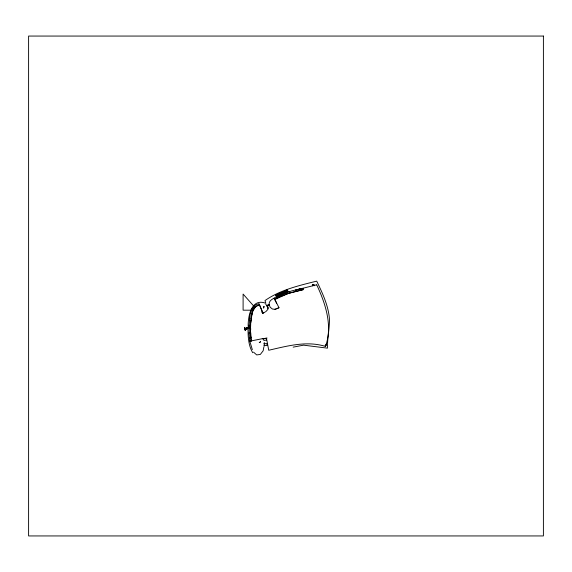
<?xml version="1.0" encoding="UTF-8"?>
<svg xmlns="http://www.w3.org/2000/svg" width="572" height="572" viewBox="0 0 572 572"><rect width="100%" height="100%" fill="white"/><g stroke="black" fill="none" stroke-linecap="round" stroke-linejoin="round"><path stroke-width="0.86" d="M265.894 311.576L267.846 309.473L267.875 307.035M248.033 330.094C248.076 337.816 248.656 345.96 252.717 352.731M248.162 326.533C247.948 316.152 251.458 297.612 265.844 303.317L265 300.557C280.359 289.84 298.841 285.592 316.716 281.131C322.365 292.893 328.092 304.99 329.386 318.146C329.808 328.206 327.184 338.045 327.47 348.148L303.553 345.166L293.15 347.14M250.994 320.399A77.091 75.082 -2.7 0 0 250.743 322.708L250.45 331.038L251.137 341.162M250.743 322.708L251.866 315.065A77.091 75.082 -2.7 0 1 252.724 311.304L252.738 311.275A16.652 16.252 -7.5 0 1 255.991 306.578A4.476 4.369 -7.5 0 1 257.414 305.734L259.588 305.148L262.805 313.149M249.535 320.141L249.749 318.504M250.815 320.613L251.129 318.368M269.105 304.283C268.947 301.201 271.628 299.242 274.202 298.226L278.979 307.679L277.599 308.236M263.899 346.761L263.149 350.8L260.339 354.425L256.714 354.933L253.539 352.137M275.811 294.923L279.965 292.878M283.776 293.472L287.988 291.455M251.866 315.065L252.724 311.304M262.269 338.896L266.473 338.267L268.733 350.25C287.18 346.046 306.785 340.526 325.497 346.432C332.897 325.99 325.561 303.646 316.731 284.892M325.504 346.432L326.39 343.822L325.511 346.432L325.132 345.638M251.558 310.188L251.744 309.738M252.459 311.733A13.092 12.984 5.1 0 1 253.718 309.123L254.561 307.943M251.516 310.289A16.102 16.102 0 0 1 251.751 309.717L252.838 308.029M253.718 309.123L253.732 309.109A12.927 12.798 -5.3 0 1 255.548 306.828A6.292 6.185 -14.5 0 1 259.366 305.169M254.805 305.691L255.098 305.405A9.846 9.846 0 0 1 255.534 305.026A10.611 10.611 0 0 1 258.801 303.875L259.431 305.262L258.93 305.326M262.348 311.754L262.898 313.013L262.348 311.754L261.518 312.119M265.301 311.919L262.891 313.349M289.539 292.893L279.572 296.761L274.724 299.263L274.081 298.091L278.335 295.91A76.719 76.719 0 0 1 280.402 294.938L281.131 294.616A55.999 55.999 0 0 1 283.204 293.751L283.433 294.487M275.74 294.959L280.023 292.907M283.719 293.443L287.995 291.391M278.986 307.772L275.218 309.388L272.408 309.009L270.177 307.257L269.147 304.619L266.945 305.577L267.489 306.256A4.04 3.947 -7.5 0 1 268.061 308.758M276.669 296.932L283.662 293.836M278.936 296.482L276.877 297.397L276.676 296.746M266.645 305.634L269.169 304.54L269.362 305.312M266.781 305.941L269.248 304.869M266.867 306.034L267.246 305.863M268.54 305.305L269.276 304.983M283.64 293.572L281.51 294.451L281.946 295.86M288.474 293.4L274.724 299.535L276.591 303.131M284.684 293.179L292.392 290.712L302.945 288.281L303.096 289.639L289.26 293.071L289.575 292.635M288.445 293.407L303.017 289.747L302.853 288.274L316.695 284.813M244.687 328.335L249.156 327.098M249.177 328.142L244.938 329.322L245.352 330.645L245.088 329.787M245.045 329.701L249.192 328.707L249.17 327.77M250.329 327.384L250.436 327.799M249.17 327.663L244.773 328.721L249.156 327.298M301.551 288.581L299.878 288.917L299.921 289.332M299.85 288.903L301.53 288.531M263.506 338.452L249.785 341.205L252.338 349.649M263.242 338.638L267.081 338.038M266.495 340.054L263.856 340.469L263.563 338.588M263.842 343.772L266.909 343.565L267.038 345.467L263.971 345.674M253.131 310.188L243.1 310.188L243.1 294.065L254.104 306.47L252.853 308.008A18.361 18.197 2 0 0 251.751 309.717A16.381 16.23 11.7 0 0 251.301 310.861A16.331 16.188 16.5 0 0 250.936 312.047M250.221 341.212L249.707 341.212L249.413 337.866M265.673 304.526L266.588 305.012M244.609 327.899L245.173 329.844M266.874 305.541L267.081 305.934M286.915 289.983L287.502 291.212M286.543 290.161L287.13 291.391M286.172 290.34L286.765 291.57M285.771 290.533L286.393 291.741M285.435 290.69L286.021 291.92M285.063 290.869L285.657 292.099M284.699 291.048L285.285 292.278M284.327 291.219L284.913 292.449M283.955 291.398L284.549 292.628M283.59 291.577L284.177 292.807M283.219 291.756L283.805 292.986M282.847 291.927L283.44 293.157M282.482 292.106L283.033 293.35M282.11 292.285L282.704 293.515M281.739 292.464L282.296 293.708M281.96 293.865L281.374 292.635L281.925 293.886M281.002 292.814L281.56 294.058M280.63 292.993L281.224 294.222M280.266 293.171L280.823 294.416M279.858 293.365L280.487 294.573M279.522 293.522L280.116 294.752M279.157 293.701L279.715 294.945M278.786 293.879L279.379 295.109M278.414 294.051L279.007 295.281M278.049 294.23L278.607 295.474M277.677 294.408L278.271 295.638M277.306 294.587L277.899 295.817M276.905 294.78L277.499 296.01M278.164 296.275L278.364 296.739M278.042 296.325L278.249 296.789M259.052 303.753L263.013 312.927M250.779 329.272L250.5 328.392L250.7 328.9M301.48 288.595L301.594 288.96M300.543 288.803L300.75 289.475M299.177 289.096L299.392 289.789M298.655 289.21L298.777 289.611M298.005 289.353L298.219 290.054M296.224 289.739L296.446 290.462M295.595 289.89L295.817 290.612M289.16 291.656L289.768 293.658M287.151 293.057L287.358 293.743M286.586 293.264L286.372 292.564L285.921 292.728L286.136 293.429M280.266 295.002L280.68 296.353M278.028 296.06L278.421 297.354M278.099 297.519L277.699 296.224A81.617 81.617 0 0 1 279.694 295.266L280.402 294.938A72.101 72.101 0 0 1 287.23 292.278M244.759 328.407L244.444 327.37L244.659 328.242M314.164 285.349L313.914 284.398L312.348 284.806L312.591 285.75M313.606 284.477L313.849 285.428M312.655 284.72L312.905 285.671M251.001 340.562L251.079 341.212M314.343 285.299L314.385 285.743M250.579 332.039L250.629 332.89M250.672 336.2L250.729 337.301M299.013 289.132L299.049 289.868M249.099 325.089L249.127 325.99M249.127 326.069L249.17 327.813M249.192 328.571L249.256 332.382M249.328 333.047L249.342 333.712M250.486 329.036L250.536 328.378L250.486 328.836M264.271 342.557L264.271 345.981M251.322 318.111A77.091 75.082 -2.7 0 1 251.58 316.581M250.929 337.88A77.27 73.981 -35.4 0 1 250.793 336.579M281.131 294.616A77.649 77.649 0 0 0 277.677 296.239A74.138 74.138 0 0 1 283.526 293.615A73.631 73.631 0 0 1 286.243 292.614M278.335 295.91A72.215 72.215 0 0 1 283.526 293.615M249.371 337.916A30.323 12.748 -88.9 0 1 249.249 335.049M276.219 308.801A5.169 5.169 0 0 1 274.953 309.137M249.206 325.096A72.537 66.488 84.1 0 1 249.635 320.156M250.436 332.046A73.345 66.495 83.7 0 1 250.672 320.599M253.146 307.622A18.261 18.054 -5.8 0 1 254.14 306.428A9.853 9.71 -11.1 0 1 254.719 305.777M249.506 318.461A74.496 69.677 81.9 0 1 250.708 311.983M250.801 318.304A74.632 70.091 82.4 0 1 252.152 311.64M250.793 336.164A29.894 14.007 -88.1 0 1 250.75 332.883M251.151 340.462A29.272 12.577 -88.7 0 1 250.886 337.237M251.751 309.717A18.161 18.161 0 0 1 254.14 306.428M249.077 332.353A34.341 2.281 89.2 0 1 249.099 334.799M263.978 306.399L263.649 307.958L263.978 306.399M260.567 341.791L259.288 342.628L260.567 341.791M287.28 289.804L275.711 295.352L276.305 296.582L287.873 291.034L287.28 289.804M543.4 36.057L28.6 36.057L28.6 535.943L543.4 535.943L543.4 36.057"/></g></svg>
